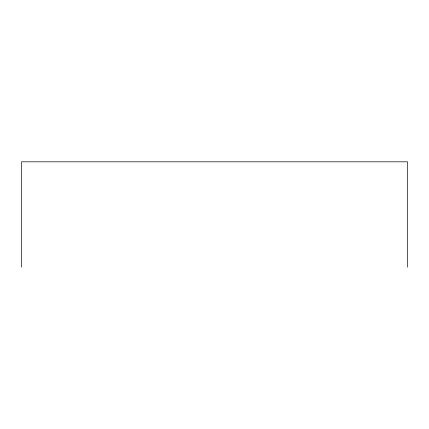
<?xml version="1.0" encoding="UTF-8"?>
<svg xmlns="http://www.w3.org/2000/svg" width="429" height="429" viewBox="0 0 429 429"><rect width="100%" height="100%" fill="white"/><g stroke="black" fill="none" stroke-linecap="round" stroke-linejoin="round"><path stroke-width="0.64" d="M407.55 267.181L407.55 161.819L21.45 161.819L21.45 267.181"/></g></svg>
